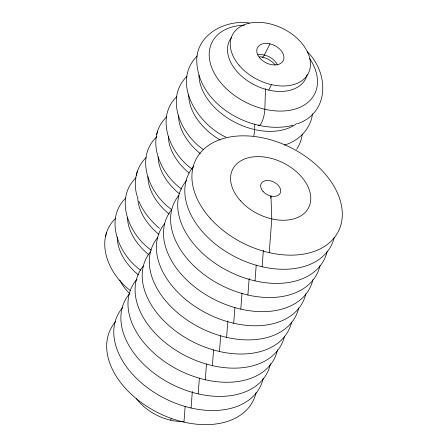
<?xml version="1.0" encoding="UTF-8"?>
<svg xmlns="http://www.w3.org/2000/svg" width="447" height="447" viewBox="0 0 447 447"><rect width="100%" height="100%" fill="white"/><g stroke="black" fill="none" stroke-linecap="round" stroke-linejoin="round"><path stroke-width="0.67" d="M254.807 124.07L254.645 129.563A10.639 2.732 -77.1 0 1 253.751 136.005M265.479 88.662L264.853 109.258A10.639 2.732 -77.1 0 1 262.221 121.305A10.639 2.732 -77.1 0 1 258.349 124.987M183.968 422.124L185.175 406.295M191.07 407.999L192.333 391.483M198.177 393.874L199.384 378.045M205.279 379.754L206.486 363.919M212.381 365.629L213.593 349.8M219.488 351.504L220.695 335.675M226.59 337.379L227.853 320.862M233.697 323.254L234.904 307.424M240.799 309.128L242.006 293.299M247.901 295.003L249.163 278.487M255.008 280.878L256.215 265.049M262.11 266.758L263.372 250.236M270.787 198.116L270.949 196.049L271.787 218.907L269.217 252.633M302.273 134.066C301.664 139.498 299.585 144.733 296.618 149.304M312.481 113.761C310.855 128.781 298.657 141.073 284.404 145.04M115.499 218.477C93.384 239.899 108.884 275.156 130.507 290.561M146.135 157.567C135.821 167.346 132.882 183.203 137.257 196.496M166.558 116.958C144.442 138.38 159.948 173.632 181.566 189.042M105.581 236.295L105.995 234.82M106.168 234.178L106.587 232.691M136.218 175.38L136.631 173.905M136.804 173.268L137.218 171.782M156.64 134.776L157.053 133.301M157.227 132.658L157.646 131.172M269.977 43.845L264.333 55.054A8.085 2.073 -77.1 0 1 262.015 56.965M268.72 90.115L271.474 84.645M170.558 420.18L171.475 418.353M197.261 55.931C170.726 82.606 197.775 124.205 225.802 137.095M187.053 76.236C164.451 98.139 181.052 134.502 203.508 149.605M176.839 96.541C154.617 118.014 170.318 153.835 192.232 169.083M156.808 136.754C134.078 158.098 149.695 194.367 171.804 209.688M135.989 177.755C113.767 199.233 129.468 235.049 151.382 250.298M125.78 198.06C103.743 219.326 119.008 254.863 140.637 270.189M297.546 123.735C329.489 112.711 329.137 73.302 307.441 51.852M292.863 125.339C252.197 135.564 196.686 104.553 196.753 59.557C197.401 33.821 226.126 19.517 249.242 22.965M259.523 56.691C265.507 57.294 271.301 60.194 275.145 64.854M159.545 228.411C150.795 221.008 143.28 211.872 138.866 201.217M334.222 237.296A79.784 53.383 26.7 0 1 235.709 257.154A79.784 53.383 26.7 0 1 193.858 166.178M327.12 251.421A79.784 53.383 26.7 0 1 228.601 271.279A79.784 53.383 26.7 0 1 186.757 180.303M320.013 265.546A79.784 53.383 26.7 0 1 222.349 285.829A79.784 53.383 26.7 0 1 178.817 195.412M312.911 279.671A79.784 53.383 26.7 0 1 215.247 299.948A79.784 53.383 26.7 0 1 171.715 209.537M305.809 293.796A79.784 53.383 26.7 0 1 208.14 314.073A79.784 53.383 26.7 0 1 164.613 223.662M298.702 307.922A79.784 53.383 26.7 0 1 201.038 328.199A79.784 53.383 26.7 0 1 157.506 237.787M291.6 322.047A79.784 53.383 26.7 0 1 193.931 342.324A79.784 53.383 26.7 0 1 150.404 251.912M284.493 336.166A79.784 53.383 26.7 0 1 186.829 356.449A79.784 53.383 26.7 0 1 143.297 266.038M277.531 349.66A79.784 53.383 26.7 0 1 179.303 370.362A79.784 53.383 26.7 0 1 137.028 279.174M270.429 363.785A79.784 53.383 26.7 0 1 172.196 384.487A79.784 53.383 26.7 0 1 129.926 293.299M263.182 378.542A79.784 53.383 26.7 0 1 164.669 398.394A79.784 53.383 26.7 0 1 122.819 307.424M256.081 392.667A79.784 53.383 26.7 0 1 157.567 412.52A79.784 53.383 26.7 0 1 115.717 321.549M183.158 421.515A42.549 28.474 26.7 0 1 136.313 398.478M307.111 74.699A42.549 28.474 26.7 0 1 255.366 85.355A42.549 28.474 26.7 0 1 231.434 37.565M257.735 54.858A14.416 9.65 26.7 0 1 277.447 64.983M309.469 58.25A57.456 38.448 26.7 0 1 288.667 110.482A57.456 38.448 26.7 0 1 213.929 72.475A57.456 38.448 26.7 0 1 244.431 25.172M296.668 123.534A57.456 38.448 26.7 0 1 236.329 122.998A57.456 38.448 26.7 0 1 198.971 75.146M220.108 140.017A57.456 38.448 26.7 0 1 188.763 94.853M200.284 153.606A57.456 38.448 26.7 0 1 178.549 115.158M189.025 173.045A57.456 38.448 26.7 0 1 168.346 136.659M179.336 193.78A57.456 38.448 26.7 0 1 158.137 156.964M169.122 214.085A57.456 38.448 26.7 0 1 147.912 176.666M158.914 234.39A57.456 38.448 26.7 0 1 137.704 196.971M148.7 254.695A57.456 38.448 26.7 0 1 127.49 217.276M138.492 275A57.456 38.448 26.7 0 1 117.282 236.983M129.317 293.305A42.549 28.474 26.7 0 1 119.818 279.923M263.115 191.517A10.639 7.118 26.7 0 0 280.157 193.238A10.639 7.118 26.7 0 0 268.731 180.538A10.639 7.118 26.7 0 0 263.115 191.517M240.464 200.77A42.549 28.474 26.7 0 0 308.62 207.665A42.549 28.474 26.7 0 0 262.914 156.863A42.549 28.474 26.7 0 0 240.464 200.77M210.487 218.628A79.784 53.383 26.7 0 0 338.284 231.552A79.784 53.383 26.7 0 0 252.577 136.301A79.784 53.383 26.7 0 0 210.487 218.628M239 65.184A42.549 28.474 26.7 0 0 307.692 74.52A42.549 28.474 26.7 0 0 264.373 22.808A42.549 28.474 26.7 0 0 239 65.184M259.729 57.903A14.416 9.65 26.7 0 0 283.007 61.066A14.416 9.65 26.7 0 0 268.329 43.543A14.416 9.65 26.7 0 0 259.729 57.903"/></g></svg>
